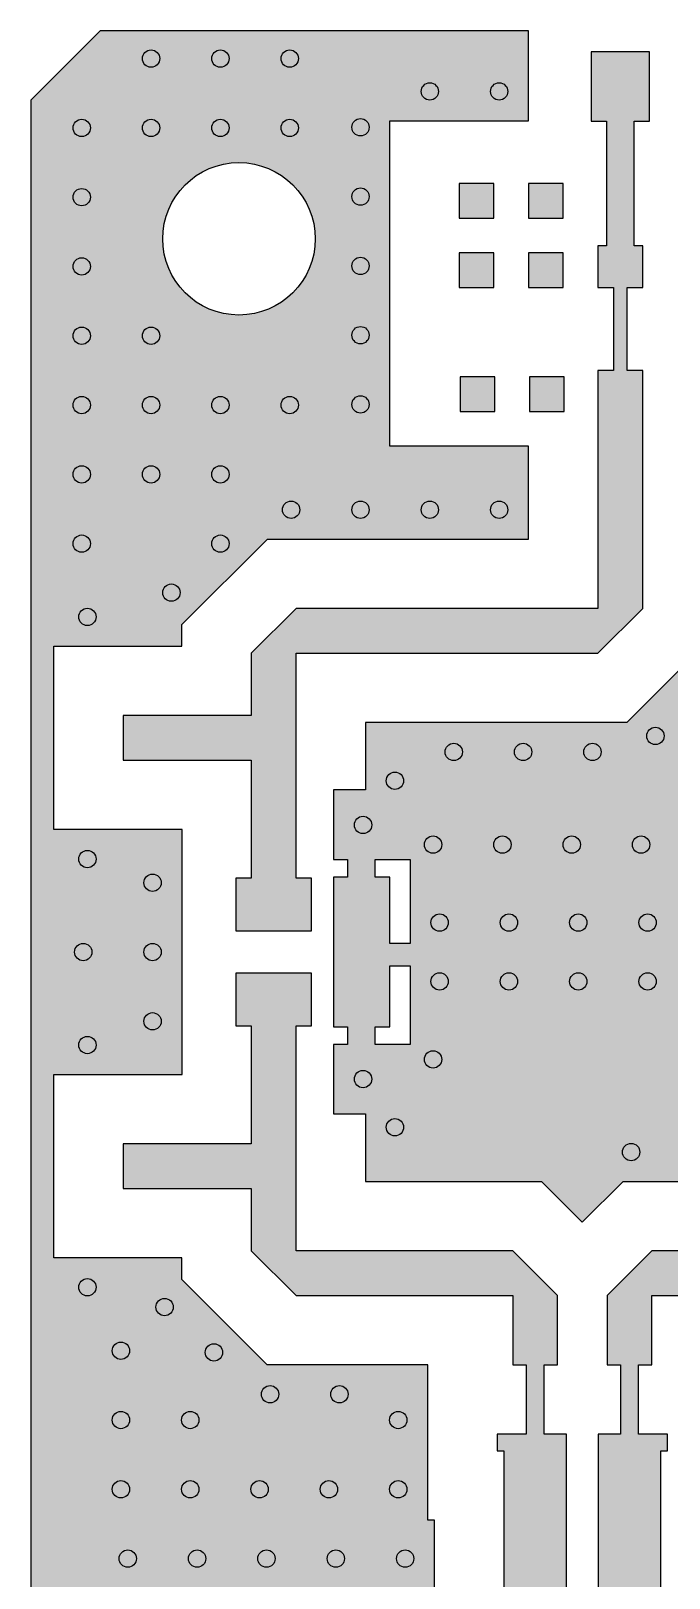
# Model space of a CAD drawing. Header units: millimetres. Extents: x -31 to 31, y 0 to 47.5.
# Drawn here: x -31 to -21.8, y 25.17 to 47.5 of the extents above; entities that cross this region are included whole.
import ezdxf

# ---------------------------------------------------------------- set-up
doc = ezdxf.new("R2010")
doc.units = ezdxf.units.MM
doc.layers.add('TOP', color=42, linetype='CONTINUOUS', true_color=0xda9100)
doc.layers.add('VIAS', color=7, linetype='CONTINUOUS')

msp = doc.modelspace()

# ---------------------------------------------------------------- hatches: boundary and pattern name
at = {"layer": 'TOP'}
h = msp.add_hatch(color=256, dxfattribs=at)
edge = h.paths.add_edge_path(flags=0)
edge.add_arc((-28, 44.5), 1.1, 0, 360)
edge.add_arc((-28, 23.75), 1.1, 0, 360)
edge.add_arc((-28, 3), 1.1, 0, 360)
edge.add_line((-31, 46.5), (-31, 1))
edge.add_line((-31, 1), (-30, 0))
edge.add_line((-30, 0), (-23.8225, 0))
edge.add_line((-23.8225, 0), (-23.8225, 1.298473))
edge.add_line((-23.8225, 1.298473), (-25.8225, 1.298473))
edge.add_line((-25.8225, 1.298473), (-25.8225, 5.990493))
edge.add_line((-25.8225, 5.990493), (-24.236714, 5.990493))
edge.add_line((-24.236714, 5.990493), (-22.591714, 7.635493))
edge.add_line((-22.591714, 7.635493), (-19.4355, 7.635493))
edge.add_line((-19.4355, 7.635493), (-19.4355, 9.122101))
edge.add_line((-19.4355, 9.122101), (-19.0355, 9.122101))
edge.add_line((-19.0355, 9.122101), (-18.4686, 9.622101))
edge.add_line((-18.4686, 9.622101), (-18.4686, 10.688901))
edge.add_line((-18.4686, 10.688901), (-18.7734, 10.688901))
edge.add_line((-18.7734, 10.688901), (-19.0274, 10.688901))
edge.add_line((-19.0274, 10.688901), (-19.0274, 10.942901))
edge.add_line((-19.0274, 10.942901), (-19.0274, 11.247701))
edge.add_line((-19.0274, 11.247701), (-20.0942, 11.247701))
edge.add_line((-20.0942, 11.247701), (-20.5942, 10.680801))
edge.add_line((-20.5942, 10.680801), (-20.5942, 9.280801))
edge.add_line((-20.5942, 9.280801), (-22.7392, 9.280801))
edge.add_line((-22.7392, 9.280801), (-22.7392, 10.280801))
edge.add_line((-22.7392, 10.280801), (-23.139943, 10.280801))
edge.add_line((-23.139943, 10.280801), (-24.370729, 11.511587))
edge.add_line((-24.370729, 11.511587), (-24.370729, 16.195715))
edge.add_line((-24.370729, 16.195715), (-25.970729, 16.195715))
edge.add_line((-25.970729, 16.195715), (-25.970729, 17.434002))
edge.add_line((-25.970729, 17.434002), (-27.38823, 18.851502))
edge.add_line((-27.38823, 18.851502), (-27.38823, 20.959929))
edge.add_line((-27.38823, 20.959929), (-26.15823, 22.189929))
edge.add_line((-26.15823, 22.189929), (-26.15823, 22.554929))
edge.add_line((-26.15823, 22.554929), (-25.17823, 23.534929))
edge.add_line((-25.17823, 23.534929), (-25.17823, 26.010715))
edge.add_line((-25.17823, 26.010715), (-25.27823, 26.010715))
edge.add_line((-25.27823, 26.010715), (-25.27823, 28.250715))
edge.add_line((-25.27823, 28.250715), (-27.591714, 28.250715))
edge.add_line((-27.591714, 28.250715), (-28.8225, 29.481502))
edge.add_line((-28.8225, 29.481502), (-28.822212, 29.795971))
edge.add_line((-28.822212, 29.795971), (-30.672212, 29.795971))
edge.add_line((-30.672212, 29.795971), (-30.672212, 32.440971))
edge.add_line((-30.672212, 32.440971), (-28.821636, 32.440971))
edge.add_line((-28.821636, 32.440971), (-28.821636, 35.974571))
edge.add_line((-28.821636, 35.974571), (-30.672212, 35.974571))
edge.add_line((-30.672212, 35.974571), (-30.672212, 38.619571))
edge.add_line((-30.672212, 38.619571), (-28.822212, 38.619571))
edge.add_line((-28.822212, 38.619571), (-28.8225, 38.932889))
edge.add_line((-28.8225, 38.932889), (-27.590562, 40.164827))
edge.add_line((-27.590562, 40.164827), (-23.8225, 40.164827))
edge.add_line((-23.8225, 40.164827), (-23.8225, 41.509507))
edge.add_line((-23.8225, 41.509507), (-25.8225, 41.509507))
edge.add_line((-25.8225, 41.509507), (-25.8225, 46.201527))
edge.add_line((-25.8225, 46.201527), (-23.8225, 46.201527))
edge.add_line((-23.8225, 46.201527), (-23.8225, 47.5))
edge.add_line((-23.8225, 47.5), (-30, 47.5))
edge.add_line((-30, 47.5), (-31, 46.5))
h = msp.add_hatch(color=256, dxfattribs=at)
edge = h.paths.add_edge_path(flags=0)
edge.add_line((-25.531212, 35.541271), (-25.531212, 34.33085))
edge.add_line((-25.531212, 34.33085), (-25.823312, 34.33085))
edge.add_line((-25.823312, 34.33085), (-25.823312, 35.287271))
edge.add_line((-25.823312, 35.287271), (-26.036112, 35.287271))
edge.add_line((-26.036112, 35.287271), (-26.036112, 35.541271))
edge.add_line((-26.036112, 35.541271), (-25.531212, 35.541271))
edge.add_line((-26.036112, 33.128271), (-25.823312, 33.128271))
edge.add_line((-25.823312, 33.128271), (-25.823312, 34.007771))
edge.add_line((-25.823312, 34.007771), (-25.531212, 34.007771))
edge.add_line((-25.531212, 34.007771), (-25.531212, 32.874271))
edge.add_line((-25.531212, 32.874271), (-26.036112, 32.874271))
edge.add_line((-26.036112, 32.874271), (-26.036112, 33.128271))
edge.add_line((-26.436112, 35.541271), (-26.436112, 35.287271))
edge.add_line((-26.436112, 35.287271), (-26.636112, 35.287271))
edge.add_line((-26.636112, 35.287271), (-26.636112, 33.128271))
edge.add_line((-26.636112, 33.128271), (-26.436112, 33.128271))
edge.add_line((-26.436112, 33.128271), (-26.436112, 32.874271))
edge.add_line((-26.436112, 32.874271), (-26.636112, 32.874271))
edge.add_line((-26.636112, 32.874271), (-26.636112, 31.874271))
edge.add_line((-26.636112, 31.874271), (-26.176636, 31.874271))
edge.add_line((-26.176636, 31.874271), (-26.1775, 30.895715))
edge.add_line((-26.1775, 30.895715), (-23.636516, 30.895715))
edge.add_line((-23.636516, 30.895715), (-23.04823, 30.307429))
edge.add_line((-23.04823, 30.307429), (-22.459943, 30.895715))
edge.add_line((-22.459943, 30.895715), (-19.918959, 30.895715))
edge.add_line((-19.918959, 30.895715), (-19.918959, 35.76497))
edge.add_line((-19.918959, 35.76497), (-18.409, 37.274929))
edge.add_line((-18.409, 37.274929), (-18.409, 37.995757))
edge.add_line((-18.409, 37.995757), (-16.264, 37.995757))
edge.add_line((-16.264, 37.995757), (-16.264, 36.595757))
edge.add_line((-16.264, 36.595757), (-15.764, 36.028857))
edge.add_line((-15.764, 36.028857), (-14.6972, 36.028857))
edge.add_line((-14.6972, 36.028857), (-14.6972, 36.333657))
edge.add_line((-14.6972, 36.333657), (-14.6972, 36.587657))
edge.add_line((-14.6972, 36.587657), (-14.4432, 36.587657))
edge.add_line((-14.4432, 36.587657), (-14.1384, 36.587657))
edge.add_line((-14.1384, 36.587657), (-14.1384, 37.654457))
edge.add_line((-14.1384, 37.654457), (-14.7053, 38.154457))
edge.add_line((-14.7053, 38.154457), (-16.6053, 38.154457))
edge.add_line((-16.6053, 38.154457), (-16.6053, 40.089457))
edge.add_line((-16.6053, 40.089457), (-15.1053, 40.089457))
edge.add_line((-15.1053, 40.089457), (-15.1053, 41.27872))
edge.add_line((-15.1053, 41.27872), (-13.874514, 42.509507))
edge.add_line((-13.874514, 42.509507), (-10.8225, 42.509507))
edge.add_line((-10.8225, 42.509507), (-10.8225, 46.201527))
edge.add_line((-10.8225, 46.201527), (-8.8225, 46.201527))
edge.add_line((-8.8225, 46.201527), (-8.8225, 47.5))
edge.add_line((-8.8225, 47.5), (-21.1775, 47.5))
edge.add_line((-21.1775, 47.5), (-21.1775, 46.201527))
edge.add_line((-21.1775, 46.201527), (-19.1775, 46.201527))
edge.add_line((-19.1775, 46.201527), (-19.1775, 39.164827))
edge.add_line((-19.1775, 39.164827), (-20.763286, 39.164827))
edge.add_line((-20.763286, 39.164827), (-22.408286, 37.519827))
edge.add_line((-22.408286, 37.519827), (-26.176636, 37.519827))
edge.add_line((-26.176636, 37.519827), (-26.176636, 36.546271))
edge.add_line((-26.176636, 36.546271), (-26.636112, 36.546271))
edge.add_line((-26.636112, 36.546271), (-26.636112, 35.541271))
edge.add_line((-26.636112, 35.541271), (-26.436112, 35.541271))
for points in [[(-27.176924, 38.519827), (-22.8225, 38.519827), (-22.1775, 39.164827), (-22.1775, 42.6), (-22.4, 42.6), (-22.4, 43.8), (-22.1775, 43.8), (-22.1775, 44.4), (-22.3, 44.4), (-22.3, 46.2), (-22.0775, 46.2), (-22.0775, 47.2), (-22.9225, 47.2), (-22.9225, 46.2), (-22.7, 46.2), (-22.7, 44.4), (-22.8225, 44.4), (-22.8225, 43.8), (-22.6, 43.8), (-22.6, 42.6), (-22.8225, 42.6), (-22.8225, 39.164827), (-27.176924, 39.164827), (-27.821924, 38.519827), (-27.822212, 37.619571), (-29.672212, 37.619571), (-29.672212, 36.974571), (-27.822212, 36.974571), (-27.822212, 35.274571), (-28.045812, 35.274571), (-28.045812, 34.512571), (-26.953612, 34.512571), (-26.953612, 35.274571), (-27.177212, 35.274571)], [(-24.05073, 29.895715), (-27.177212, 29.895715), (-27.177212, 33.140971), (-26.953612, 33.140971), (-26.953612, 33.902971), (-28.045812, 33.902971), (-28.045812, 33.140971), (-27.822212, 33.140971), (-27.822212, 31.440971), (-29.672212, 31.440971), (-29.672212, 30.795971), (-27.822212, 30.795971), (-27.822212, 29.895715), (-27.1775, 29.250715), (-24.05073, 29.250715), (-24.05073, 28.250715), (-23.85823, 28.250715), (-23.85823, 27.250715), (-24.27823, 27.250715), (-24.27823, 27.010715), (-24.17823, 27.010715), (-24.17823, 23.040715), (-24.258229, 23.040715), (-25.15823, 22.140715), (-25.15823, 21.215715), (-25.71823, 21.215715), (-26.38823, 20.545715), (-26.38823, 19.265715), (-25.71823, 18.595715), (-23.19823, 18.595715), (-23.19823, 17.495715), (-24.970729, 17.495715), (-24.970729, 17.195715), (-23.37073, 17.195715), (-23.37073, 14.677801), (-22.72573, 14.677801), (-22.72573, 17.495715), (-22.898229, 17.495715), (-22.898229, 18.595715), (-20.37823, 18.595715), (-19.708229, 19.265715), (-19.708229, 20.545715), (-20.37823, 21.215715), (-20.93823, 21.215715), (-20.93823, 22.140715), (-21.83823, 23.040715), (-21.91823, 23.040715), (-21.91823, 27.010715), (-21.818229, 27.010715), (-21.818229, 27.250715), (-22.23823, 27.250715), (-22.23823, 28.250715), (-22.04573, 28.250715), (-22.04573, 29.250715), (-18.918959, 29.250715), (-18.273959, 29.895715), (-18.273959, 32.598757), (-18.918959, 32.598757), (-18.918959, 29.895715), (-22.04573, 29.895715), (-22.69073, 29.250715), (-22.69073, 28.250715), (-22.49823, 28.250715), (-22.49823, 27.250715), (-22.81823, 27.250715), (-22.81823, 23.040715), (-21.91823, 22.140715), (-21.83823, 22.140715), (-21.83823, 21.215715), (-21.988229, 21.215715), (-21.988229, 21.285715), (-22.898229, 21.285715), (-22.898229, 20.475715), (-21.988229, 20.475715), (-21.988229, 20.545715), (-20.37823, 20.545715), (-20.37823, 19.265715), (-25.71823, 19.265715), (-25.71823, 20.545715), (-24.10823, 20.545715), (-24.10823, 20.475715), (-23.19823, 20.475715), (-23.19823, 21.285715), (-24.10823, 21.285715), (-24.10823, 21.215715), (-24.258229, 21.215715), (-24.258229, 22.140715), (-24.17823, 22.140715), (-23.27823, 23.040715), (-23.27823, 27.250715), (-23.598229, 27.250715), (-23.598229, 28.250715), (-23.40573, 28.250715), (-23.40573, 29.250715)]]:
    msp.add_hatch(color=256, dxfattribs=at).paths.add_polyline_path(points, flags=0)
h = msp.add_hatch(color=256, dxfattribs=at)
edge = h.paths.add_edge_path(flags=0)
edge.add_line((-23.8225, 45.3), (-23.8225, 44.8))
edge.add_line((-23.8225, 44.8), (-23.3225, 44.8))
edge.add_line((-23.3225, 44.8), (-23.3225, 45.3))
edge.add_line((-23.3225, 45.3), (-23.8225, 45.3))
edge.add_line((-24.8225, 45.3), (-24.8225, 44.8))
edge.add_line((-24.8225, 44.8), (-24.3225, 44.8))
edge.add_line((-24.3225, 44.8), (-24.3225, 45.3))
edge.add_line((-24.3225, 45.3), (-24.8225, 45.3))
edge.add_line((-23.8225, 44.3), (-23.8225, 43.8))
edge.add_line((-23.8225, 43.8), (-23.3225, 43.8))
edge.add_line((-23.3225, 43.8), (-23.3225, 44.3))
edge.add_line((-23.3225, 44.3), (-23.8225, 44.3))
edge.add_line((-24.8225, 44.3), (-24.8225, 43.8))
edge.add_line((-24.8225, 43.8), (-24.3225, 43.8))
edge.add_line((-24.3225, 43.8), (-24.3225, 44.3))
edge.add_line((-24.3225, 44.3), (-24.8225, 44.3))
edge.add_line((-23.811858, 42.509394), (-23.811858, 42.009394))
edge.add_line((-23.811858, 42.009394), (-23.311858, 42.009394))
edge.add_line((-23.311858, 42.009394), (-23.311858, 42.509394))
edge.add_line((-23.311858, 42.509394), (-23.811858, 42.509394))
edge.add_line((-24.811858, 42.509394), (-24.811858, 42.009394))
edge.add_line((-24.811858, 42.009394), (-24.311858, 42.009394))
edge.add_line((-24.311858, 42.009394), (-24.311858, 42.509394))
edge.add_line((-24.311858, 42.509394), (-24.811858, 42.509394))

# ---------------------------------------------------------------- linework, layer by layer
for points in [[(-25.17823, 23.534929), (-25.17823, 26.010715), (-25.27823, 26.010715), (-25.27823, 28.250715), (-27.591714, 28.250715), (-28.8225, 29.481502), (-28.822212, 29.795971), (-30.672212, 29.795971), (-30.672212, 32.440971), (-28.821636, 32.440971), (-28.821636, 35.974571), (-30.672212, 35.974571), (-30.672212, 38.619571), (-28.822212, 38.619571), (-28.8225, 38.932889), (-27.590562, 40.164827), (-23.8225, 40.164827), (-23.8225, 41.509507), (-25.8225, 41.509507), (-25.8225, 46.201527), (-23.8225, 46.201527), (-23.8225, 47.5), (-30, 47.5), (-31, 46.5), (-31, 1)], [(-20.763286, 39.164827), (-22.408286, 37.519827), (-26.176636, 37.519827), (-26.176636, 36.546271), (-26.636112, 36.546271), (-26.636112, 35.541271), (-26.436112, 35.541271), (-26.436112, 35.287271), (-26.636112, 35.287271), (-26.636112, 33.128271), (-26.436112, 33.128271), (-26.436112, 32.874271), (-26.636112, 32.874271), (-26.636112, 31.874271), (-26.176636, 31.874271), (-26.1775, 30.895715), (-23.636516, 30.895715), (-23.04823, 30.307429), (-22.459943, 30.895715), (-19.918959, 30.895715)], [(-23.27823, 23.040715), (-23.27823, 27.250715), (-23.598229, 27.250715), (-23.598229, 28.250715), (-23.40573, 28.250715), (-23.40573, 29.250715), (-24.05073, 29.895715), (-27.177212, 29.895715), (-27.177212, 33.140971), (-26.953612, 33.140971), (-26.953612, 33.902971), (-28.045812, 33.902971), (-28.045812, 33.140971), (-27.822212, 33.140971), (-27.822212, 31.440971), (-29.672212, 31.440971), (-29.672212, 30.795971), (-27.822212, 30.795971), (-27.822212, 29.895715), (-27.1775, 29.250715), (-24.05073, 29.250715), (-24.05073, 28.250715), (-23.85823, 28.250715), (-23.85823, 27.250715), (-24.27823, 27.250715), (-24.27823, 27.010715), (-24.17823, 27.010715), (-24.17823, 23.040715)], [(-21.91823, 23.040715), (-21.91823, 27.010715), (-21.818229, 27.010715), (-21.818229, 27.250715), (-22.23823, 27.250715), (-22.23823, 28.250715), (-22.04573, 28.250715), (-22.04573, 29.250715), (-18.918959, 29.250715), (-18.273959, 29.895715), (-18.273959, 32.598757), (-18.918959, 32.598757), (-18.918959, 29.895715), (-22.04573, 29.895715), (-22.69073, 29.250715), (-22.69073, 28.250715), (-22.49823, 28.250715), (-22.49823, 27.250715), (-22.81823, 27.250715), (-22.81823, 23.040715)]]:
    msp.add_lwpolyline(points, dxfattribs=at)
for points in [[(-27.176924, 38.519827), (-22.8225, 38.519827), (-22.1775, 39.164827), (-22.1775, 42.6), (-22.4, 42.6), (-22.4, 43.8), (-22.1775, 43.8), (-22.1775, 44.4), (-22.3, 44.4), (-22.3, 46.2), (-22.0775, 46.2), (-22.0775, 47.2), (-22.9225, 47.2), (-22.9225, 46.2), (-22.7, 46.2), (-22.7, 44.4), (-22.8225, 44.4), (-22.8225, 43.8), (-22.6, 43.8), (-22.6, 42.6), (-22.8225, 42.6), (-22.8225, 39.164827), (-27.176924, 39.164827), (-27.821924, 38.519827), (-27.822212, 37.619571), (-29.672212, 37.619571), (-29.672212, 36.974571), (-27.822212, 36.974571), (-27.822212, 35.274571), (-28.045812, 35.274571), (-28.045812, 34.512571), (-26.953612, 34.512571), (-26.953612, 35.274571), (-27.177212, 35.274571)], [(-24.8225, 45.3), (-24.8225, 44.8), (-24.3225, 44.8), (-24.3225, 45.3)], [(-23.8225, 45.3), (-23.8225, 44.8), (-23.3225, 44.8), (-23.3225, 45.3)], [(-24.8225, 44.3), (-24.8225, 43.8), (-24.3225, 43.8), (-24.3225, 44.3)], [(-23.8225, 44.3), (-23.8225, 43.8), (-23.3225, 43.8), (-23.3225, 44.3)], [(-24.811858, 42.509394), (-24.811858, 42.009394), (-24.311858, 42.009394), (-24.311858, 42.509394)], [(-23.811858, 42.509394), (-23.811858, 42.009394), (-23.311858, 42.009394), (-23.311858, 42.509394)], [(-25.531212, 35.541271), (-25.531212, 34.33085), (-25.823312, 34.33085), (-25.823312, 35.287271), (-26.036112, 35.287271), (-26.036112, 35.541271)], [(-26.036112, 33.128271), (-25.823312, 33.128271), (-25.823312, 34.007771), (-25.531212, 34.007771), (-25.531212, 32.874271), (-26.036112, 32.874271)]]:
    msp.add_lwpolyline(points, close=True, dxfattribs=at)
msp.add_circle((-28, 44.5), 1.1, dxfattribs=at)
at = {"layer": 'VIAS'}
for centre in [(-29.26804, 47.101091), (-28.26804, 47.101091), (-27.26804, 47.101091), (-25.2475, 46.626527), (-24.2475, 46.626527), (-30.26804, 46.101091), (-29.26804, 46.101091), (-28.26804, 46.101091), (-27.26804, 46.101091), (-26.2475, 46.109507), (-30.26804, 45.101091), (-26.2475, 45.109507), (-30.26804, 44.101091), (-26.2475, 44.109507), (-30.26804, 43.101091), (-29.26804, 43.101091), (-26.2475, 43.109507), (-30.26804, 42.101091), (-29.26804, 42.101091), (-28.26804, 42.101091), (-27.26804, 42.101091), (-26.2475, 42.109507), (-30.26804, 41.101091), (-29.26804, 41.101091), (-28.26804, 41.101091), (-27.2475, 40.589827), (-26.2475, 40.589827), (-25.2475, 40.589827), (-24.2475, 40.589827), (-30.26804, 40.101091), (-28.26804, 40.101091), (-28.975147, 39.393984), (-30.186409, 39.044571), (-21.994522, 37.325614), (-24.901628, 37.094827), (-23.901628, 37.094827), (-22.901628, 37.094827), (-25.751636, 36.679285), (-26.211112, 36.041271), (-25.201162, 35.757646), (-24.201162, 35.757646), (-23.201162, 35.757646), (-22.201162, 35.757646), (-30.186409, 35.549571), (-29.246636, 35.207771), (-25.106212, 34.632771), (-24.106212, 34.632771), (-23.106212, 34.632771), (-22.106212, 34.632771), (-30.246636, 34.207771), (-29.246636, 34.207771), (-25.106212, 33.782771), (-24.106212, 33.782771), (-23.106212, 33.782771), (-22.106212, 33.782771), (-29.246636, 33.207771), (-30.186409, 32.865971), (-25.201162, 32.657897), (-26.211112, 32.374271), (-25.751636, 31.679285), (-22.343959, 31.320715), (-30.186409, 29.370971), (-29.073375, 29.08453), (-29.70323, 28.454244), (-28.360971, 28.430033), (-27.551075, 27.825715), (-26.551075, 27.825715), (-29.70323, 27.454244), (-28.70323, 27.454244), (-25.70323, 27.454244), (-29.70323, 26.454244), (-28.70323, 26.454244), (-27.70323, 26.454244), (-26.70323, 26.454244), (-25.70323, 26.454244), (-29.60323, 25.454244), (-28.60323, 25.454244), (-27.60323, 25.454244), (-26.60323, 25.454244), (-25.60323, 25.454244)]:
    msp.add_circle(centre, 0.125, dxfattribs=at)

doc.saveas('drawing.dxf')
